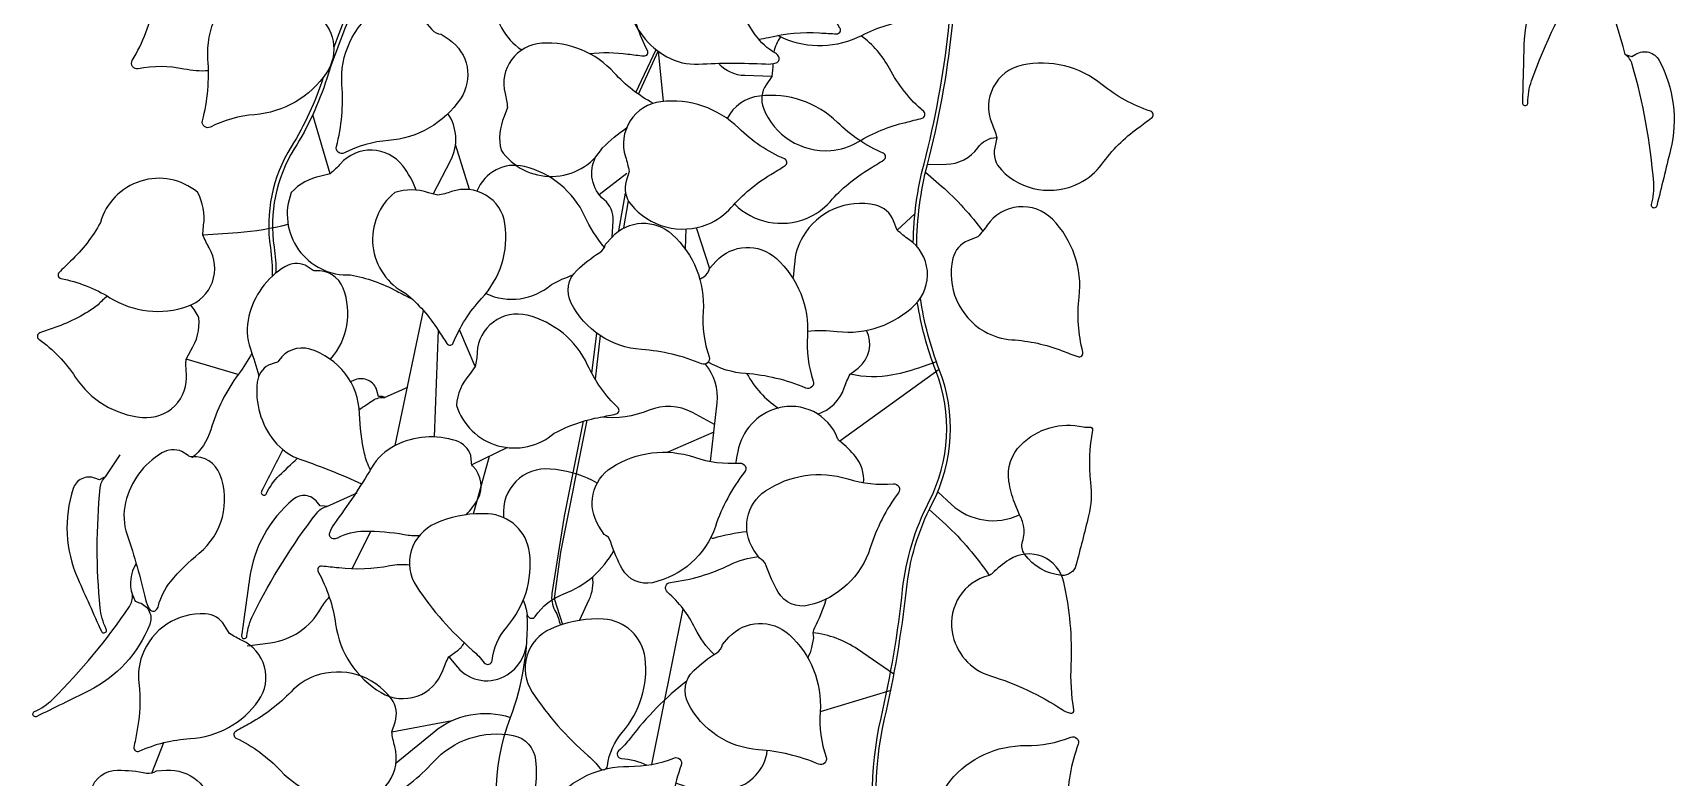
# Model space of a CAD drawing. Header units: millimetres. Extents: x -235 to 378, y -761 to -143.
# Drawn here: x 70.3 to 363.6, y -525.4 to -392.2 of the extents above; entities that cross this region are included whole.
import ezdxf

# ---------------------------------------------------------------- set-up
doc = ezdxf.new("R2010")
doc.units = ezdxf.units.MM
doc.layers.add('ceco.net 552 - hanging plants', color=7, linetype='Continuous')

msp = doc.modelspace()

# ---------------------------------------------------------------- linework, layer by layer
at = {"layer": 'ceco.net 552 - hanging plants'}
for points in [[(354.86, -396.12), (354.86, -396.12, 0.706518), (354.86, -396.12, -0.254779), (354.86, -396.12, 0.05913), (346.35, -374.41, -0.215203), (344.04, -355.07, 0.109177), (345.63, -336.9, 0.196781), (338.49, -324.39, -0.224508), (329.76, -307.02, -21.576468)], [(227.62, -429.8, -0.059286), (229.55, -415.65, 0.03647), (233.91, -391.8, 0.07642), (232.51, -360.33, -0.066701), (230.81, -333.83, 0.209115), (226.76, -322.16)], [(228.24, -430.42, -0.061833), (230.16, -415.81, 0.03647), (234.54, -391.86, 0.07642), (233.13, -360.21, -0.066701), (231.44, -333.87, 0.193551), (227.6, -322.01)], [(139.24, -363.49), (134.14, -374.22, -0.004251), (129.96, -382.84, 0.037635), (122.83, -400.4, -0.061219), (117.02, -413, 0.17794), (113.41, -430.58, -0.037684), (113.75, -435.21, -0.037684)], [(138.64, -363.21), (133.55, -373.93, -0.004251), (129.36, -382.54, 0.026313), (124.07, -394.78, 0.026313)], [(199.97, -393.35, 0.040837), (201.77, -393.06, -0.077245), (210.9, -392.26, 0.00848), (213.93, -392.41, 0.598862), (214.53, -391.38, -0.092131), (210.96, -382.2, 0.227483), (202.24, -370.35, 0.472053), (191.43, -374.83, -0.038279), (190.46, -377.33)], [(101.7, -399.04, -0.064358), (97.31, -398.72, 0.098869), (89.13, -398.67, -0.647553), (88.08, -397.18, 0.08314), (92.08, -386.87, -0.263284), (102.02, -375.53, -0.332746), (107.66, -377.32, -0.049305), (110.27, -381.82, 0.07524), (110.64, -382.4, 0.07524)], [(169.78, -395.95, -0.060565), (176.64, -396.03, 0.00848), (179.51, -396.36, 0.598862), (180.14, -395.41, -0.092131), (177.31, -386.46, 0.227483), (169.76, -374.66, 0.472053), (159.22, -378.25, -0.038279), (158.13, -380.57)], [(206.94, -374.04, -0.460269), (221.09, -379.47), (221.09, -379.47, 0.077245), (225.87, -386.78, -0.00848), (227.77, -388.95, -0.598862), (227.35, -390.01, 0.092131), (218.38, -392.75, -0.227483), (204.38, -393.21, -0.037162), (203.43, -392.7)], [(158.13, -380.57), (156.72, -381.56, 0.163945), (152.8, -386.15, 0.254072), (157.66, -395.29, 0.254072)], [(178.55, -383.5), (177.56, -384.34, 0.238682), (176.83, -387.89, 0.201229), (183.59, -396.52, 0.141935), (189.26, -397.83, -0.026611), (201.24, -397.81, 0.083909), (203.15, -397.59, 0.466445), (203.61, -396.54, 0.150817), (203.01, -395.9, -0.114058), (199.4, -392.6, -0.047614), (195.92, -386.33, 0.323832), (183.34, -378.93, 0.331956), (178.99, -382.86, -0.20868), (178.55, -383.5, -6.513849)], [(347.79, -380.14), (347.22, -379.53, 0.431488), (342.9, -379.52, 0.185375), (336.74, -394.39, 0.00096), (336.49, -404.75, 1.019254), (337.46, -404.75, -0.090891), (338.11, -400.84, -0.049077), (347.34, -381.45, -0.172803), (349.02, -380.08), (348.57, -380.1), (347.79, -380.14)], [(119.31, -387.86), (120.75, -388.83, -0.414145), (122.77, -399.41, -0.228085), (109.9, -406.88, 0.098869), (102.03, -409.1, -0.647553), (100.61, -407.96, 0.08314), (101.6, -396.95, -0.263284), (108.01, -383.3, -0.332746), (113.93, -383.45, -0.049305), (117.68, -387.06, 0.207533), (119.31, -387.86, 4.85533)], [(143.25, -392.47), (144.69, -393.45, -0.414145), (146.71, -404.03, -0.228085), (133.84, -411.5, 0.098869), (125.97, -413.71, -0.647553), (124.55, -412.57, 0.08314), (125.54, -401.56, -0.263284), (131.95, -387.91, -0.332746), (137.87, -388.07, -0.049305), (141.62, -391.67, 0.207533), (143.25, -392.47, 4.85533)], [(202.34, -400.03), (201.32, -401.53, 0.246417), (200.85, -405.72, 0.330105), (212.87, -413.28, 0.116968), (217.8, -411.71, -0.077245), (226.28, -408.25, 0.00848), (229.22, -407.5, 0.598862), (229.49, -406.33, -0.092131), (223.36, -398.61, 0.115029), (218.29, -392.79, 0.115029)], [(203.9, -392.98, 0.09987), (202.7, -395.72, 0.09987)], [(181.18, -404.85, -0.086867), (174.2, -399.4, 0.227483), (161.24, -394.09, 0.472053), (154.68, -403.09, -0.038279), (155.12, -405.6)], [(356.03, -396.5), (356.74, -396.06, -0.431488), (360.91, -397.18, -0.185375), (362.95, -413.15, -0.00096), (360.48, -423.21, -1.019254), (359.55, -422.96, 0.090891), (359.94, -419.01, 0.049077), (356.11, -397.89, 0.172803), (354.85, -396.12), (355.28, -396.25), (356.03, -396.5)], [(202.34, -400.03), (197.53, -399.9, -0.209108), (192.82, -397.69, -4.094207)], [(202.53, -397.74, -0.032759), (202.34, -400.03)], [(242.54, -410.94), (242.18, -412.73, 0.246417), (243.37, -416.77, 0.330105), (257.38, -419.09, 0.116968), (261.31, -415.73, -0.077245), (267.8, -409.25, 0.00848), (270.22, -407.43, 0.598862), (270.01, -406.25, -0.092131), (261.38, -401.51, 0.227483), (247.08, -398.03, 0.472053), (241.68, -408.4, -0.038279), (242.54, -410.94, 4.770354)], [(122.2, -400.2, -0.061219), (116.45, -412.65, 0.17794), (112.75, -430.68, -0.042479), (113.08, -435.79)], [(176.84, -417.02), (176.32, -418.77, 0.246417), (177.15, -422.9, 0.330105), (190.89, -426.46, 0.116968), (195.11, -423.47, -0.077245), (202.15, -417.59, 0.00848), (204.72, -415.99, 0.598862), (204.62, -414.8, -0.092131), (196.44, -409.3, 0.227483), (182.52, -404.56, 0.472053), (176.21, -414.41, -0.038279), (176.84, -417.02, 4.770354)], [(195.68, -422.85, 0.299873), (208.54, -425.44, 0.116968), (212.76, -422.44, -0.077245), (219.8, -416.57, 0.00848), (222.37, -414.96, 0.598862), (222.27, -413.77, -0.092131), (214.09, -408.28, 0.227483), (200.17, -403.54, 0.247689), (194.35, -407.56, 0.247689)], [(141.83, -421.07), (144.97, -415.01, 0.275217), (144.48, -406.69, 135.093379)], [(155.12, -405.6), (154.53, -407.23, 0.163945), (153.97, -413.23, 0.541429), (172.12, -412.79), (172.12, -412.79, -0.048927), (176.4, -409.25, -0.048927)], [(138.8, -420.37, 0.077288), (136.4, -416.01, 0.472053), (125.27, -415.66, -0.038279), (123.44, -417.45)], [(230.16, -415.81), (233.5, -415.75, 0.236468), (239.14, -412.8, -0.227108), (242.54, -410.94, -1.288603)], [(172.44, -430.61, -0.064154), (168.94, -425.06, 0.227483), (158.13, -416.15, 0.377846), (149.67, -420.56)], [(173.8, -428.76), (174, -425.89, 0.239161), (172.4, -422.1, -0.349824), (170.87, -414.43, -1.710723)], [(100.7, -428.38), (100.82, -426.66, 0.163945), (99.71, -420.73, 0.541429), (82.38, -426.17, 0.081992), (82.38, -426.17, -0.077245), (77.05, -433.08, 0.00848), (75, -435.11, 0.598862), (75.33, -436.19, -0.092131), (84.07, -439.61, 0.227483), (98, -441.14, 0.472053), (101.82, -430.68, -0.038279), (100.7, -428.38, 4.770354)], [(123.44, -417.45), (121.77, -417.88, 0.163945), (116.49, -420.79, 0.541429), (127.09, -435.54), (127.09, -435.54, -0.077245), (135.33, -438.43, 0.00848), (137.89, -439.74, 0.061042), (138.04, -439.8, 0.061042)], [(229.83, -417.14), (232.67, -419.65, -0.05407), (240.04, -427.72, 0.894041)], [(142.67, -421.3), (141, -420.85, 0.163945), (134.97, -420.8, 0.541429), (136.96, -438.85, 0.081992), (136.96, -438.85, -0.077245), (142.72, -445.41, 0.00848), (144.31, -447.82, 0.598862), (145.44, -447.69, -0.092131), (150.48, -439.78, 0.227483), (154.67, -426.41, 0.472053), (145.14, -420.64, -0.038279), (142.67, -421.3, 4.770354)], [(224.76, -427.53), (224.1, -425.84, 0.246417), (220.92, -423.08, 0.330105), (207.88, -428.71, 0.116968), (206.38, -433.66, -0.020972), (206.13, -436.15, -0.020972)], [(239.16, -428.73), (237.47, -429.4, 0.246417), (234.71, -432.57, 0.330105), (240.31, -445.62, 0.116968), (245.26, -447.13, -0.077245), (254.21, -449.09, 0.00848), (257.05, -450.14, 0.598862), (257.93, -449.33, -0.092131), (257.27, -439.5, 0.227483), (252.49, -425.59, 0.472053), (240.84, -426.64, -0.038279), (239.16, -428.73, 4.770354)], [(100.7, -428.38), (106.93, -427.93, 0.045323), (115.9, -426.46, -1.460161)], [(172.63, -430.04), (173.8, -428.76, -0.414145), (184.56, -428.29, -0.228085), (190.09, -442.1, 0.098869), (191.15, -450.21, -0.647553), (189.81, -451.45, 0.08314), (179.06, -448.88, -0.263284), (166.48, -440.56, -0.332746), (167.49, -434.73, -0.049305), (171.6, -431.54, 0.207533), (172.63, -430.04, 4.85533)], [(208.74, -445.57, -0.049136), (214.02, -445.66, 0.227483), (227.93, -440.86, 0.472053), (226.86, -429.21, -0.038279), (224.76, -427.53)], [(191.24, -434.36), (192.41, -433.08, -0.414145), (203.17, -432.6, -0.228085), (208.7, -446.41, 0.098869), (209.76, -454.52, -0.647553), (208.42, -455.77, 0.08314), (197.67, -453.19, -0.115529), (191, -451.13, -0.115529)], [(120.06, -434.53), (118.98, -433.81, 0.238682), (115.36, -434.08, 0.201229), (108.9, -442.93, 0.141935), (109.18, -448.74, -0.011214), (110.71, -453.56, -0.011214)], [(123.49, -450.63, 0.28001), (125.76, -437.91, 0.331956), (120.79, -434.79, -0.20868), (120.06, -434.53)], [(151.27, -438.87, 0.29699), (162.99, -437.23), (162.99, -437.23, -0.036594), (166.79, -435.55, -0.036594)], [(189.5, -436.32, -0.00807), (190.21, -435.86, 0.207533), (191.24, -434.36)], [(83.62, -439.34, 0.052168), (81.98, -440.89), (81.98, -440.89, -0.077245), (74.25, -444.93, 0.00848), (71.53, -445.91, 0.598862), (71.38, -447.03, -0.092131), (77.88, -453.8, 0.227483), (89.88, -461.03, 0.472053), (97.74, -453.14, -0.038279), (97.69, -450.59)], [(220.37, -554.61), (222.68, -547.7, 0.14452), (222.86, -542.73, -0.119687), (222.51, -514.94, 0.029652), (226.39, -491.88, -0.092272), (231.02, -476.43, 0.214411), (232.28, -452.43, -0.055339), (228.9, -439.67, -0.055339)], [(97.69, -450.59), (98.52, -449.07, 0.163945), (99.99, -443.22, 0.063045), (98.51, -440.94, 0.063045)], [(149.37, -451.94), (148.33, -453.32, 0.163945), (146.01, -458.88, 0.541429), (163.48, -463.83, 0.081992), (163.48, -463.83, -0.077245), (171.73, -460.97, 0.00848), (174.56, -460.4, 0.598862), (174.87, -459.31, -0.092131), (169.44, -451.66, 0.227483), (158.63, -442.75, 0.472053), (149.69, -449.4, -0.038279), (149.37, -451.94, 4.770354)], [(219.75, -554.4), (222.06, -547.5, 0.14452), (222.23, -542.9, -0.119687), (221.87, -514.79, 0.029652), (225.73, -491.81, -0.092272), (230.43, -476.13, 0.214411), (231.67, -452.67, -0.052699), (228.35, -440.4, -0.052699)], [(216.35, -453.27), (217.81, -452.19, 0.349851), (219.27, -445.45)], [(130.64, -470.35, -0.070284), (129.57, -467.5, -0.047614), (128.68, -460.39, 0.323832), (119.79, -448.82, 0.331956), (114.28, -450.84, -0.20868), (113.63, -451.26)], [(109.45, -449.55, -0.036746), (107.06, -453.28, 0.08999), (102.08, -463.27, -0.155724), (98.7, -468.28)], [(113.63, -451.26), (112.41, -451.67, 0.238682), (110.4, -454.7, 0.201229), (113.44, -465.22, 0.141935), (118.2, -468.56, -0.025968), (129.06, -472.91, -0.025968)], [(191.38, -468.89), (192.57, -458.4, 0.205493), (190.49, -451.49, 2.74097)], [(231.77, -451.07), (229.2, -451.98, -0.036433), (223.98, -453.43, -0.108654), (216.35, -453.27, 8.578748)], [(132.07, -457.3), (131.8, -456.19, 0.431488), (127.91, -454.3, 0.009965), (127.08, -454.64, 0.009965)], [(197.9, -453.21, 0.12434), (203.53, -459.34, 0.12434)], [(210.57, -460.44, 0.231768), (215.29, -455.74, -0.038279), (216.35, -453.27)], [(128.63, -459.62, -0.006696), (131.07, -457.98, -0.172803), (133.18, -457.47), (132.77, -457.29), (132.07, -457.3)], [(192.13, -462.3), (188.15, -460.15, 0.226132), (180.42, -459.75, -0.127498), (171.73, -460.97, 10.59514)], [(214.11, -464.8), (214.11, -464.8, 0.390198), (203.34, -459.39, 0.286918), (196.27, -467.13, -0.010976), (195.84, -469.22, -0.010976)], [(168.64, -461.71), (165.24, -478.69), (163.06, -492.5, 0.167912), (163.6, -495.53, -0.087713), (164.52, -498.19, 7.213812)], [(246.59, -478.43), (245.74, -476.27, -0.056912), (244.72, -472.45, -0.238562), (246.88, -465.91, -0.257166), (258.02, -462.71, 0.092014), (259.17, -462.76, -0.519012), (259.68, -463.3, 0.080436), (259.3, -472.65, -0.089569), (258.95, -478.63, -0.005719), (256.69, -487.49, -0.363192), (254.15, -489.28, -0.221708), (247.52, -485.49, -0.232907), (247.16, -483.2, 0.120307), (247.33, -480.37, 0.0925), (246.59, -478.43, 14.224894)], [(148.7, -469.09), (148.55, -467.81, 0.238682), (146, -465.23, 0.201229), (135.07, -466.04, 0.141935), (130.83, -470.03, -0.026611), (124.18, -480, 0.083909), (123.3, -481.71, 0.466445), (123.92, -482.68, 0.150817), (124.78, -482.53, -0.114058), (129.54, -481.37, -0.047614), (136.68, -481.96, 0.05465), (139.39, -482.14, 0.05465)], [(218.75, -472.7, 0.196988), (217.31, -468.04, 0.051502), (214.52, -465.29, -0.099465), (214.11, -464.8)], [(98.03, -467.83), (96.95, -467.11, 0.238682), (93.33, -467.38, 0.201229), (86.87, -476.22, 0.141935), (87.15, -482.04, -0.026611), (90.43, -493.56, 0.083909), (91.16, -495.34, 0.466445), (92.3, -495.5, 0.150817), (92.74, -494.75, -0.114058), (94.94, -490.37, -0.047614), (100.03, -485.31, 0.323832), (103.73, -471.2, 0.331956), (98.76, -468.08, -0.20868), (98.03, -467.83, -6.513849)], [(114.99, -466.78, 0.000776), (111.18, -474.24, 1.019254), (112.04, -474.66, -0.090891), (114.33, -471.42, -0.010273), (117.61, -468.34)], [(147.76, -478.43, 0.070345), (149.83, -475.62, 0.331956), (148.98, -469.81, -0.20868), (148.7, -469.09)], [(172.41, -481.96), (171.47, -480.5, -0.414145), (173.75, -469.97, -0.228085), (188.51, -468.14, 0.098869), (196.63, -469.18, -0.647553), (197.49, -470.79, 0.08314), (192.26, -480.53, -0.263284), (181.01, -490.58, -0.332746), (175.63, -488.12, -0.049305), (173.59, -483.33, 0.207533), (172.41, -481.96, 4.85533)], [(82.19, -472.21), (81.41, -471.9, 0.431488), (77.5, -473.75, 0.185375), (78.33, -489.83, 0.00096), (82.55, -499.28, 1.019254), (83.42, -498.87, -0.090891), (82.33, -495.06, -0.049077), (82.35, -473.59, -0.172803), (83.28, -471.63), (82.88, -471.83), (82.19, -472.21)], [(163.77, -470.35), (162.75, -470.26, 0.469334), (154.42, -478.62, 0.001486), (154.45, -478.95, 0.001486)], [(171.16, -472.77, 0.096946), (163.77, -470.35)], [(200.13, -486.19), (199.16, -484.75, -0.414145), (201.22, -474.18, -0.228085), (215.94, -472.03, 0.098869), (224.07, -472.9, -0.647553), (224.97, -474.49, 0.08314), (219.95, -484.34, -0.263284), (208.93, -494.63, -0.332746), (203.49, -492.28, -0.049305), (201.35, -487.54, 0.207533), (200.13, -486.19, 4.85533)], [(121.62, -476.86), (121.12, -476.19, 0.431488), (116.83, -475.69, 0.185375), (109.03, -489.77, 0.00096), (107.61, -500.03, 1.019254), (108.56, -500.14, -0.090891), (109.65, -496.33, -0.049077), (121.03, -478.12, -0.172803), (122.85, -476.94), (122.41, -476.91), (121.62, -476.86)], [(232, -474.31), (234.45, -476.58, 0.306853), (246.59, -478.43, -14.545773)], [(230.49, -477.49), (233.42, -480.19, -0.059804), (241.19, -489.28, 0.99357)], [(143.21, -479.6), (142.27, -480, 0.469334), (138.89, -491.3, 0.066782), (148.88, -502.7, -0.045639), (150.98, -504.9, 0.669783), (152.37, -504.5, -0.152472), (154.99, -498.52, 0.211908), (159.07, -485.23, 0.363748), (151.64, -478.27, 0.106502), (143.21, -479.6, 2.255496)], [(191.44, -482.48, 0.271451), (191.92, -482.6, -0.038538), (197.92, -481.4, -0.038538)], [(157.95, -493.68, -0.040884), (158.65, -496.31, 0.669783), (160.07, -496.62, -0.152472), (165.2, -492.59, 0.177705), (174.12, -484.85, 0.177705)], [(192.03, -503.43, -0.084357), (188.67, -498.77, 0.098869), (183.7, -492.27, -0.647553), (184.24, -490.53, 0.08314), (194.84, -487.38, -0.087491), (199.95, -485.91, -0.087491)], [(241.19, -489.28), (241.19, -489.28, 0.390198), (234.57, -499.36, 0.286918), (241.45, -507.26, -0.072769), (254.21, -513.29, 0.100973), (255.75, -513.92, 0.519067), (256.32, -513.36, -0.051106), (255.85, -505.28, 0.06621), (254.54, -490.47, 0.522047), (244.78, -486.47, 0.051502), (241.72, -488.93, -0.099465), (241.19, -489.28, 1.857671)], [(137.62, -487.46, 0.07859), (134.11, -487.59, -0.077245), (124.96, -487.94, 0.00848), (121.94, -487.64, 0.598862), (121.29, -488.64, -0.092131), (124.41, -497.99, 0.227483), (132.53, -510.25, 0.472053), (143.54, -506.31, -0.038279), (144.64, -503.86)], [(168, -497.32), (169.72, -493.59, 0.140193), (170.35, -489.51, -85.171084)], [(88.56, -493.9), (89.35, -494.16, -0.431488), (91.18, -498.08, -0.185375), (80.28, -509.93, -0.00096), (71, -514.51, -1.019254), (70.59, -513.64, 0.090891), (73.86, -511.4, 0.049077), (87.55, -494.86, 0.172803), (88.09, -492.76), (88.27, -493.17), (88.56, -493.9)], [(108.61, -501.87), (112.78, -501.32, 0.237676), (121.77, -495.2, -0.067017), (123.28, -493.17, -2.931768)], [(212.02, -493.52, -0.017081), (211.93, -493.85, -0.049305), (209.96, -498.66, 0.207533), (209.82, -500.47)], [(105.47, -499.69), (104.56, -498.22, 0.246417), (101.12, -496.16, 0.330105), (89.82, -503.59, 0.116968), (89.24, -508.48, -0.077245), (88.89, -517.2, 0.00848), (88.38, -520.04, 0.598862), (89.29, -520.73, -0.092131), (98.39, -518.47, 0.227483), (110.64, -511.67, 0.472053), (107.71, -500.92, -0.038279), (105.47, -499.69, 4.770354)], [(144.74, -582.99), (153.31, -569.64), (156.42, -557.01, 0.150396), (155.59, -542.47, -0.180967), (155.65, -514.67, 0.099441), (158.65, -496.31, -6.091846)], [(163.86, -498.44), (162.91, -498.84, 0.469334), (159.53, -510.14, 0.066782), (169.52, -521.54, -0.045639), (171.62, -523.73, 0.669783), (173.01, -523.33, -0.152472), (175.63, -517.35, 0.211908), (179.71, -504.07, 0.363748), (172.28, -497.1, 0.106502), (163.86, -498.44, 2.255496)], [(193.53, -501.63), (194.7, -500.35, -0.414145), (205.46, -499.87, -0.228085), (211, -513.68, 0.098869), (212.05, -521.79, -0.647553), (210.72, -523.04, 0.08314), (199.97, -520.46, -0.263284), (187.39, -512.15, -0.332746), (188.39, -506.31, -0.049305), (192.5, -503.13, 0.207533), (193.53, -501.63, 4.85533)], [(144.64, -503.86), (146.11, -502.79, 0.107206), (147.4, -501.36, 0.107206)], [(144.64, -503.86), (146.17, -505.68, 0.377009), (155.09, -507.04, 0.224477), (158.55, -501.51, -0.028238)], [(209.82, -500.47), (209.45, -502.17, -0.06502), (208.78, -504.02, -0.06502)], [(224.17, -506.97), (217.67, -502.5, 0.124503), (209.71, -499.55, 4.381501)], [(134.44, -517.24), (135.03, -515.52, 0.246417), (134.37, -511.36, 0.330105), (120.77, -507.26, 0.116968), (116.44, -510.08, -0.077245), (109.18, -515.68, 0.00848), (106.55, -517.18, 0.598862), (106.6, -518.37, -0.092131), (114.55, -524.19, 0.227483), (128.28, -529.47, 0.472053), (134.97, -519.87, -0.038279), (134.44, -517.24, 4.770354)], [(187.16, -508.17, 0.063447), (177.04, -518.42, -0.045639), (174.98, -520.66, 0.669783), (175.47, -522.02, -0.108279), (180, -523.23)], [(135.2, -522.8), (142.02, -517.23, -0.254644), (155.65, -514.67, -0.867749)], [(160.63, -529.24), (160.92, -530.95, -0.414145), (154.64, -539.71, -0.228085), (140.36, -535.52, 0.098869), (133.33, -531.34, -0.647553), (133.18, -529.52, 0.08314), (141.85, -522.66, -0.263284), (156.16, -517.91, -0.332746), (160.13, -522.31, -0.049305), (160.09, -527.51, 0.207533), (160.63, -529.24, 4.85533)], [(236.65, -537.8), (235.31, -536.7, -0.414145), (234.26, -525.98, -0.228085), (247.75, -519.71, 0.098869), (255.79, -518.21, -0.647553), (257.1, -519.48, 0.08314), (255.11, -530.36, -0.263284), (247.49, -543.36, -0.332746), (241.61, -542.68, -0.049305), (238.21, -538.74, 0.207533), (236.65, -537.8, 4.85533)], [(165.72, -541.52), (164.38, -540.42, -0.414145), (163.32, -529.71, -0.228085), (176.81, -523.43, 0.098869), (184.86, -521.94, -0.647553), (186.17, -523.21, 0.08314), (184.18, -534.08, -0.263284), (176.56, -547.09, -0.332746), (170.67, -546.4, -0.049305), (167.27, -542.47, 0.207533), (165.72, -541.52, 4.85533)], [(185.2, -526.35, 0.148961), (195.13, -527.45, 0.327687), (201.54, -520.61, 0.327687)], [(92.4, -524.24), (94.13, -524.12, -0.414145), (102.27, -531.17, -0.228085), (96.8, -545, 0.098869), (91.99, -551.62, -0.647553), (90.16, -551.61, 0.08314), (84.13, -542.35, -0.263284), (80.71, -527.66, -0.332746), (85.45, -524.11, -0.049305), (90.63, -524.63, 0.207533), (92.4, -524.24, 4.85533)]]:
    msp.add_lwpolyline(points, format="xyb", dxfattribs=at)
for points in [[(178.08, -402.9), (181.66, -395.22)], [(178.52, -403.21), (182.07, -395.54)], [(182.07, -395.54), (182.93, -404.52)], [(123.44, -417.45), (120.31, -406.88)], [(148.36, -420.28), (145.83, -412.21)], [(171.49, -421.16), (176.44, -417.31)], [(175.03, -427.68), (176.23, -420.93)], [(175.92, -427.14), (176.72, -422.27)], [(227.94, -424.53), (224.76, -427.53)], [(187.01, -427.31), (186.88, -430.9)], [(188.82, -427.08), (191.24, -434.36)], [(135.07, -466.04), (140.1, -441.9)], [(142.72, -445.41), (142.02, -464.51)], [(149.37, -451.94), (146.59, -445.5)], [(170.21, -453.19), (171.08, -445.96)], [(171.68, -446.38), (170.77, -454.16)], [(107.18, -453.41), (97.69, -450.59)], [(232.28, -452.43), (214.52, -465.29)], [(137.23, -455.68), (133.18, -457.47)], [(169.29, -461.52), (164.62, -485.11), (163.46, -493.43)], [(191.98, -463.64), (183.78, -467.26)], [(83.28, -471.63), (85.91, -467.71)], [(155.1, -466.42), (148.76, -469.48)], [(149.02, -478.29), (151.93, -467.95)], [(122.85, -476.94), (128.25, -474.52)], [(127.35, -488.12), (130.7, -481.37)], [(163.46, -493.43), (164.95, -498.05)], [(180.91, -523.08), (186.51, -495.27)], [(223.61, -509.85), (211, -513.68)], [(134.44, -517.24), (145.26, -515.23)], [(91.55, -524.62), (93.73, -519.18)]]:
    msp.add_lwpolyline(points, dxfattribs=at)
msp.add_arc((94.34, -490.67), 6.59, 147.7786, 198.4669, dxfattribs=at)

doc.saveas('drawing.dxf')
